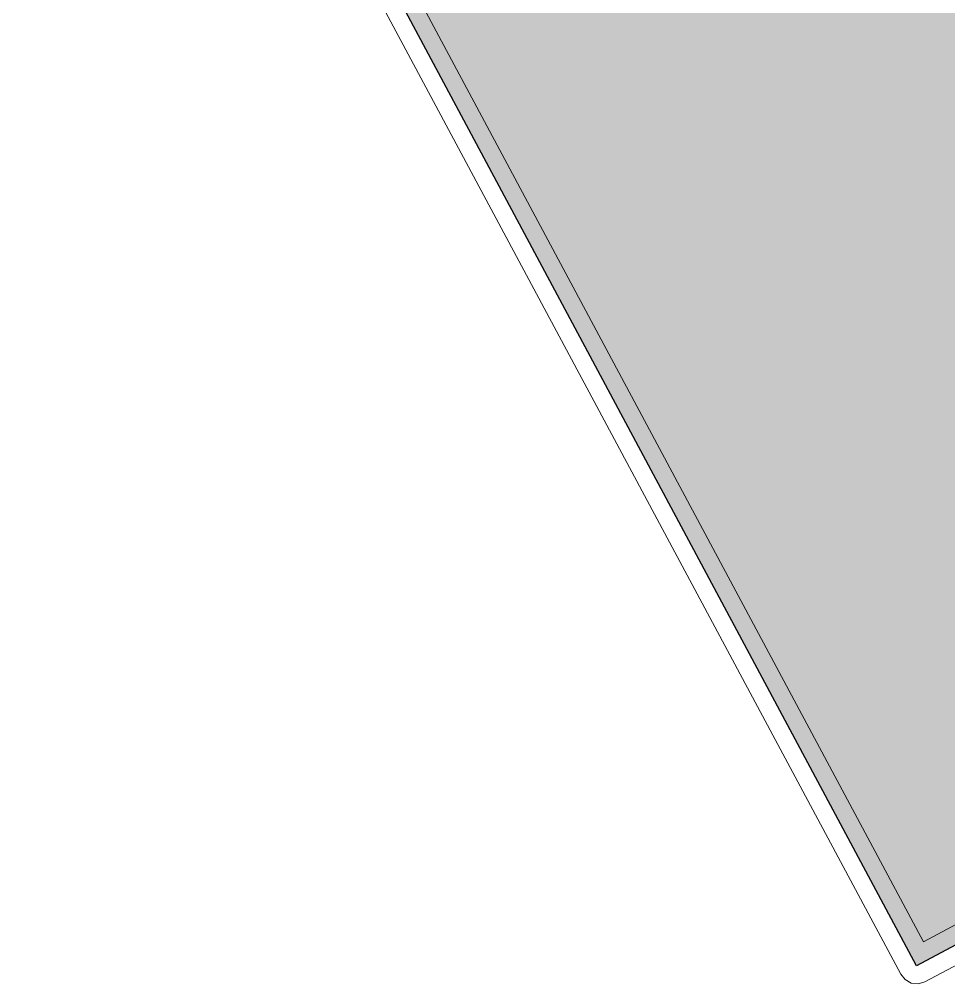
# Model space of a CAD drawing. Header units: millimetres. Extents: x 0 to 224629, y -187555 to 25097.
# Drawn here: x 66268 to 67821, y -162959 to -161348 of the extents above; entities that cross this region are included whole.
import ezdxf

# ---------------------------------------------------------------- set-up
doc = ezdxf.new("R2010")
doc.units = ezdxf.units.MM
doc.linetypes.add('Solid', pattern=[0])
doc.layers.add('Room Walls', color=47, linetype='Solid', lineweight=35)
doc.layers.add('Studio Apartment', color=1, linetype='Solid', lineweight=35)

msp = doc.modelspace()

# ---------------------------------------------------------------- hatches: boundary and pattern name
at = {"layer": 'Studio Apartment', "linetype": 'Solid', "lineweight": 25}
msp.add_hatch(color=252, dxfattribs=at).paths.add_polyline_path([(66295, -160179), (67529, -159518), (69001, -162268), (67767, -162929)], flags=0)

# ---------------------------------------------------------------- linework, layer by layer
at = {"layer": 'Room Walls', "color": 47, "linetype": 'Solid', "lineweight": 9}
for p, q in [((66335, -160191), (67779, -162889)), ((67741, -162943), (66268, -160193)), ((67779, -162889), (68767, -162360)), ((68795, -162413), (67781, -162956)), ((67748, -162952), (67741, -162943)), ((67758, -162958), (67748, -162952)), ((67770, -162959), (67758, -162958)), ((67781, -162956), (67770, -162959))]:
    msp.add_line(p, q, dxfattribs=at)
at = {"layer": 'Studio Apartment', "color": 252, "linetype": 'Solid', "lineweight": 25}
for p, q in [((67767, -162929), (66295, -160179)), ((69001, -162268), (67767, -162929))]:
    msp.add_line(p, q, dxfattribs=at)

doc.saveas('drawing.dxf')
